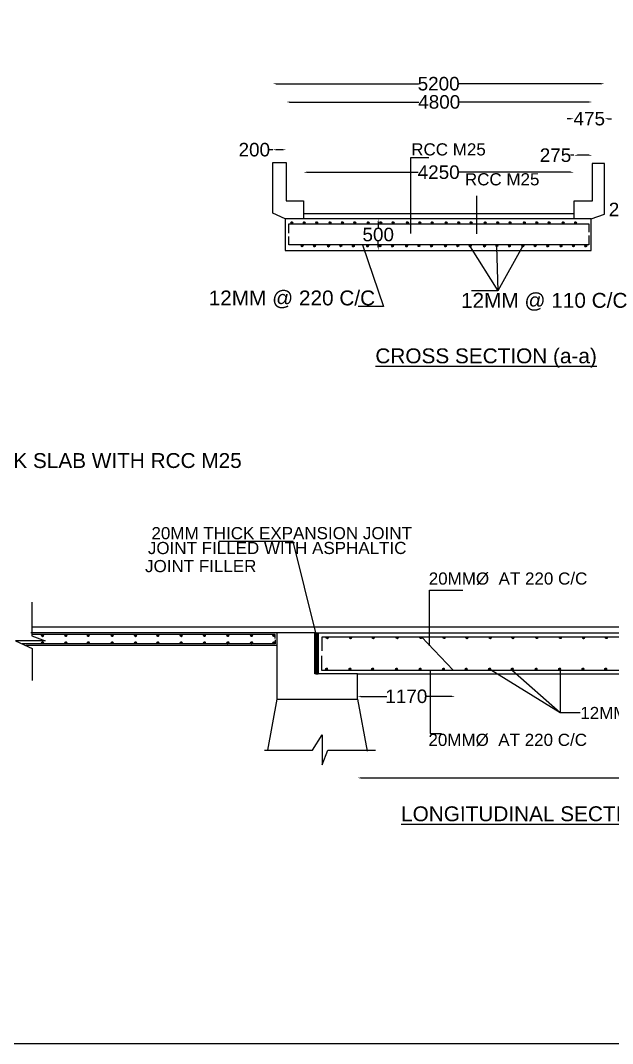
# Model space of a CAD drawing. Header units: inches. Extents: x 462478 to 482655, y -171037 to -157900.
# Drawn here: x 469215 to 473598, y -171037 to -163471 of the extents above; entities that cross this region are included whole.
import ezdxf

# ---------------------------------------------------------------- set-up
doc = ezdxf.new("R2010")
doc.units = ezdxf.units.IN
doc.header["$MEASUREMENT"] = 0
for name, color, linetype in [('DIMENSION', 7, 'Continuous'), ('DRAWING', 7, 'Continuous'), ('TEXT', 7, 'Continuous')]:
    doc.layers.add(name, color=color, linetype=linetype)
doc.styles.get("Standard").update_dxf_attribs({"font": 'arial.ttf'})
doc.dimstyles.new('ST100', dxfattribs={"dimtxt": 100, "dimasz": 25, "dimexe": 0, "dimexo": 300, "dimgap": 0.09, "dimtad": 0, "dimtih": 1, "dimtoh": 1, "dimdec": 0, "dimzin": 0, "dimdsep": 46, "dimtxsty": 'Standard', "dimcen": 0, "dimse1": 1, "dimse2": 1, "dimadec": 0, "dimazin": 0, "dimtfac": 1, "dimtdec": 0, "dimtofl": 0, "dimtmove": 0, "dimatfit": 3, "dimfxl": 2000, "dimtolj": 1, "dimtzin": 0, "dimarcsym": 0})
doc.dimstyles.get("Standard").update_dxf_attribs({"dimtxt": 0.18, "dimasz": 0.18, "dimexe": 0.18, "dimexo": 0.0625, "dimgap": 0.09, "dimtad": 0, "dimtih": 1, "dimtoh": 1, "dimdec": 4, "dimzin": 0, "dimdsep": 46, "dimtxsty": 'Standard', "dimcen": 0.09, "dimadec": 0, "dimazin": 0, "dimtfac": 1, "dimtdec": 4, "dimtofl": 0, "dimtmove": 0, "dimatfit": 3, "dimfxl": 1, "dimtolj": 1, "dimtzin": 0, "dimarcsym": 0})

# ---------------------------------------------------------------- blocks, each defined once
blk = doc.blocks.new('*D86')
at = {"layer": 'Defpoints', "color": 0, "ltscale": 0.4, "transparency": 16777216}
for p in [(473447, -164807), (473686, -164807), (473455.7, -164932.1)]:
    blk.add_point(p, dxfattribs=at)
at = {"layer": 'DIMENSION', "color": 0, "lineweight": -2, "ltscale": 0.4, "transparency": 16777216}
for p, q in [((473686, -164782), (473686, -164757)), ((473686, -164957.1), (473686, -164982.1))]:
    blk.add_line(p, q, dxfattribs=at)
at = {"layer": 'DIMENSION', "color": 0, "ltscale": 0.4, "transparency": 16777216}
for points in [[(473681.8, -164782), (473690.2, -164782), (473686, -164807)], [(473681.8, -164957.1), (473690.2, -164957.1), (473686, -164932.1)]]:
    blk.add_solid(points, dxfattribs=at)
at = {"layer": 'DIMENSION', "color": 0, "ltscale": 0.4, "transparency": 16777216, "insert": (473686, -164869.5), "char_height": 100, "attachment_point": 5}
blk.add_mtext('\\A1;275', dxfattribs=at)
blk = doc.blocks.new('*D87')
at = {"layer": 'Defpoints', "color": 0, "ltscale": 0.4, "transparency": 16777216}
for p in [(473312, -164468), (473447, -164530), (473312, -164807)]:
    blk.add_point(p, dxfattribs=at)
at = {"layer": 'DIMENSION', "color": 0, "lineweight": -2, "ltscale": 0.4, "transparency": 16777216}
for p, q in [((473312, -164468), (473287, -164468)), ((473422, -164468), (473337, -164468))]:
    blk.add_line(p, q, dxfattribs=at)
at = {"layer": 'DIMENSION', "color": 0, "ltscale": 0.4, "transparency": 16777216}
for points in [[(473337, -164463.8), (473337, -164472.2), (473312, -164468)], [(473422, -164463.8), (473422, -164472.2), (473447, -164468)]]:
    blk.add_solid(points, dxfattribs=at)
at = {"layer": 'DIMENSION', "color": 0, "ltscale": 0.4, "transparency": 16777216, "insert": (473175.2, -164468), "char_height": 100, "attachment_point": 5}
blk.add_mtext('\\A1;275', dxfattribs=at)
blk = doc.blocks.new('*D88')
at = {"layer": 'Defpoints', "color": 0, "ltscale": 0.4, "transparency": 16777216}
for p in [(473312, -164197.5), (473312, -164468), (473538.5, -164530)]:
    blk.add_point(p, dxfattribs=at)
at = {"layer": 'DIMENSION', "color": 0, "lineweight": -2, "ltscale": 0.4, "transparency": 16777216}
for p, q in [((473287, -164197.5), (473262, -164197.5)), ((473563.5, -164197.5), (473588.5, -164197.5))]:
    blk.add_line(p, q, dxfattribs=at)
at = {"layer": 'DIMENSION', "color": 0, "ltscale": 0.4, "transparency": 16777216}
for points in [[(473287, -164193.3), (473287, -164201.7), (473312, -164197.5)], [(473563.5, -164193.3), (473563.5, -164201.7), (473538.5, -164197.5)]]:
    blk.add_solid(points, dxfattribs=at)
at = {"layer": 'DIMENSION', "color": 0, "ltscale": 0.4, "transparency": 16777216, "insert": (473425.2, -164197.5), "char_height": 100, "attachment_point": 5}
blk.add_mtext('\\A1;475', dxfattribs=at)
blk = doc.blocks.new('*D89')
at = {"layer": 'Defpoints', "color": 0, "ltscale": 0.4, "transparency": 16777216}
for p in [(471863, -164938), (471863, -165171), (471863, -165171)]:
    blk.add_point(p, dxfattribs=at)
at = {"layer": 'DIMENSION', "color": 0, "lineweight": -2, "ltscale": 0.4, "transparency": 16777216}
for p, q in [((471863, -164963), (471863, -165003.4)), ((471863, -165146), (471863, -165105.6))]:
    blk.add_line(p, q, dxfattribs=at)
at = {"layer": 'DIMENSION', "color": 0, "ltscale": 0.4, "transparency": 16777216}
for points in [[(471858.8, -164963), (471867.2, -164963), (471863, -164938)], [(471858.8, -165146), (471867.2, -165146), (471863, -165171)]]:
    blk.add_solid(points, dxfattribs=at)
at = {"layer": 'DIMENSION', "color": 0, "ltscale": 0.4, "transparency": 16777216, "insert": (471863, -165054.5), "char_height": 100, "attachment_point": 5}
blk.add_mtext('\\A1;500', dxfattribs=at)
blk = doc.blocks.new('*D90')
at = {"layer": 'Defpoints', "color": 0, "ltscale": 0.4, "transparency": 16777216}
for p in [(473312, -164593.5), (471309, -164805), (473312, -164807)]:
    blk.add_point(p, dxfattribs=at)
at = {"layer": 'DIMENSION', "color": 0, "lineweight": -2, "ltscale": 0.4, "transparency": 16777216}
for p, q in [((471334, -164593.5), (472159.3, -164593.5)), ((473287, -164593.5), (472461.7, -164593.5))]:
    blk.add_line(p, q, dxfattribs=at)
at = {"layer": 'DIMENSION', "color": 0, "ltscale": 0.4, "transparency": 16777216}
for points in [[(471334, -164589.3), (471334, -164597.7), (471309, -164593.5)], [(473287, -164589.3), (473287, -164597.7), (473312, -164593.5)]]:
    blk.add_solid(points, dxfattribs=at)
at = {"layer": 'DIMENSION', "color": 0, "ltscale": 0.4, "transparency": 16777216, "insert": (472310.5, -164593.5), "char_height": 100, "attachment_point": 5}
blk.add_mtext('\\A1;4250', dxfattribs=at)
blk = doc.blocks.new('*D91')
at = {"layer": 'Defpoints', "color": 0, "ltscale": 0.4, "transparency": 16777216}
for p in [(471082, -164427), (471082, -164522.5), (471182, -164522.5)]:
    blk.add_point(p, dxfattribs=at)
at = {"layer": 'DIMENSION', "color": 0, "lineweight": -2, "ltscale": 0.4, "transparency": 16777216}
for p, q in [((471082, -164427), (471057, -164427)), ((471157, -164427), (471107, -164427))]:
    blk.add_line(p, q, dxfattribs=at)
at = {"layer": 'DIMENSION', "color": 0, "ltscale": 0.4, "transparency": 16777216}
for points in [[(471107, -164422.8), (471107, -164431.2), (471082, -164427)], [(471157, -164422.8), (471157, -164431.2), (471182, -164427)]]:
    blk.add_solid(points, dxfattribs=at)
at = {"layer": 'DIMENSION', "color": 0, "ltscale": 0.4, "transparency": 16777216, "insert": (470945.8, -164427), "char_height": 100, "attachment_point": 5}
blk.add_mtext('\\A1;200', dxfattribs=at)
blk = doc.blocks.new('*D92')
at = {"layer": 'Defpoints', "color": 0, "ltscale": 0.4, "transparency": 16777216}
for p in [(473447, -164074), (471182, -164522.5), (473447, -164530)]:
    blk.add_point(p, dxfattribs=at)
at = {"layer": 'DIMENSION', "color": 0, "lineweight": -2, "ltscale": 0.4, "transparency": 16777216}
for p, q in [((471207, -164074), (472163.3, -164074)), ((473422, -164074), (472465.7, -164074))]:
    blk.add_line(p, q, dxfattribs=at)
at = {"layer": 'DIMENSION', "color": 0, "ltscale": 0.4, "transparency": 16777216}
for points in [[(471207, -164069.8), (471207, -164078.2), (471182, -164074)], [(473422, -164069.8), (473422, -164078.2), (473447, -164074)]]:
    blk.add_solid(points, dxfattribs=at)
at = {"layer": 'DIMENSION', "color": 0, "ltscale": 0.4, "transparency": 16777216, "insert": (472314.5, -164074), "char_height": 100, "attachment_point": 5}
blk.add_mtext('\\A1;4800', dxfattribs=at)
blk = doc.blocks.new('*D93')
at = {"layer": 'Defpoints', "color": 0, "ltscale": 0.4, "transparency": 16777216}
for p in [(473538.5, -163939), (471082, -164522.5), (473538.5, -164530)]:
    blk.add_point(p, dxfattribs=at)
at = {"layer": 'DIMENSION', "color": 0, "lineweight": -2, "ltscale": 0.4, "transparency": 16777216}
for p, q in [((471107, -163939), (472161, -163939)), ((473513.5, -163939), (472459.5, -163939))]:
    blk.add_line(p, q, dxfattribs=at)
at = {"layer": 'DIMENSION', "color": 0, "ltscale": 0.4, "transparency": 16777216}
for points in [[(471107, -163934.8), (471107, -163943.2), (471082, -163939)], [(473513.5, -163934.8), (473513.5, -163943.2), (473538.5, -163939)]]:
    blk.add_solid(points, dxfattribs=at)
at = {"layer": 'DIMENSION', "color": 0, "ltscale": 0.4, "transparency": 16777216, "insert": (472310.2, -163939), "char_height": 100, "attachment_point": 5}
blk.add_mtext('\\A1;5200', dxfattribs=at)
blk = doc.blocks.new('*D107')
at = {"layer": 'Defpoints', "color": 0, "ltscale": 0.4, "transparency": 16777216}
for p in [(471710, -168489.5), (472431.5, -168469.5), (472431.5, -168489.5)]:
    blk.add_point(p, dxfattribs=at)
at = {"layer": 'DIMENSION', "color": 0, "lineweight": -2, "ltscale": 0.4, "transparency": 16777216}
for p, q in [((471735, -168469.5), (471926.2, -168469.5)), ((472406.5, -168469.5), (472215.3, -168469.5))]:
    blk.add_line(p, q, dxfattribs=at)
at = {"layer": 'DIMENSION', "color": 0, "ltscale": 0.4, "transparency": 16777216}
for points in [[(471735, -168465.3), (471735, -168473.7), (471710, -168469.5)], [(472406.5, -168465.3), (472406.5, -168473.7), (472431.5, -168469.5)]]:
    blk.add_solid(points, dxfattribs=at)
at = {"layer": 'DIMENSION', "color": 0, "ltscale": 0.4, "transparency": 16777216, "insert": (472070.8, -168469.5), "char_height": 100, "attachment_point": 5}
blk.add_mtext('\\A1;1170', dxfattribs=at)
blk = doc.blocks.new('*D108')
at = {"layer": 'Defpoints', "color": 0, "ltscale": 0.4, "transparency": 16777216}
for p in [(471710, -168489.5), (476032, -168505.5), (476032, -169072.5)]:
    blk.add_point(p, dxfattribs=at)
at = {"layer": 'DIMENSION', "color": 0, "lineweight": -2, "ltscale": 0.4, "transparency": 16777216}
for p, q in [((471735, -169072.5), (473722.2, -169072.5)), ((476007, -169072.5), (474019.8, -169072.5))]:
    blk.add_line(p, q, dxfattribs=at)
at = {"layer": 'DIMENSION', "color": 0, "ltscale": 0.4, "transparency": 16777216}
for points in [[(471735, -169068.3), (471735, -169076.7), (471710, -169072.5)], [(476007, -169068.3), (476007, -169076.7), (476032, -169072.5)]]:
    blk.add_solid(points, dxfattribs=at)
at = {"layer": 'DIMENSION', "color": 0, "ltscale": 0.4, "transparency": 16777216, "insert": (473871, -169072.5), "char_height": 100, "attachment_point": 5}
blk.add_mtext('\\A1;7150', dxfattribs=at)

msp = doc.modelspace()

# ---------------------------------------------------------------- hatches: boundary and pattern name
at = {"layer": 'DRAWING', "ltscale": 0.4}
h = msp.add_hatch(dxfattribs=at)
h.set_pattern_fill('ANSI31', color=256, style=0)
h.set_pattern_definition([(45, (-8875.5, -3054.5), (-0.088388347648, 0.088388347648), [])])
h.paths.add_polyline_path([(471231, -164968, 1), (471217, -164968, 1)])
h = msp.add_hatch(dxfattribs=at)
h.set_pattern_fill('ANSI31', color=256, style=0)
h.set_pattern_definition([(45, (-8783.5, -3053.5), (-0.088388347648, 0.088388347648), [])])
h.paths.add_polyline_path([(471323, -164967, 1), (471309, -164967, 1)])
h = msp.add_hatch(dxfattribs=at)
h.set_pattern_fill('ANSI31', color=256, style=0)
h.set_pattern_definition([(45, (-8692, -3054.5), (-0.088388347648, 0.088388347648), [])])
h.paths.add_polyline_path([(471414.5, -164968, 1), (471400.5, -164968, 1)])
h = msp.add_hatch(dxfattribs=at)
h.set_pattern_fill('ANSI31', color=256, style=0)
h.set_pattern_definition([(45, (-8593.31451, -3054.50707), (-0.088388347648, 0.088388347648), [])])
h.paths.add_polyline_path([(471513.2, -164968, 1), (471499.2, -164968, 1)])
h = msp.add_hatch(dxfattribs=at)
h.set_pattern_fill('ANSI31', color=256, style=0)
h.set_pattern_definition([(45, (-8501.31451, -3053.50707), (-0.088388347648, 0.088388347648), [])])
h.paths.add_polyline_path([(471605.2, -164967, 1), (471591.2, -164967, 1)])
h = msp.add_hatch(dxfattribs=at)
h.set_pattern_fill('ANSI31', color=256, style=0)
h.set_pattern_definition([(45, (-8409.81451, -3054.50707), (-0.088388347648, 0.088388347648), [])])
h.paths.add_polyline_path([(471696.7, -164968, 1), (471682.7, -164968, 1)])
h = msp.add_hatch(dxfattribs=at)
h.set_pattern_fill('ANSI31', color=256, style=0)
h.set_pattern_definition([(45, (-8309.81451, -3054.50707), (-0.088388347648, 0.088388347648), [])])
h.paths.add_polyline_path([(471796.7, -164968, 1), (471782.7, -164968, 1)])
h = msp.add_hatch(dxfattribs=at)
h.set_pattern_fill('ANSI31', color=256, style=0)
h.set_pattern_definition([(45, (-8217.81451, -3053.50707), (-0.088388347648, 0.088388347648), [])])
h.paths.add_polyline_path([(471888.7, -164967, 1), (471874.7, -164967, 1)])
h = msp.add_hatch(dxfattribs=at)
h.set_pattern_fill('ANSI31', color=256, style=0)
h.set_pattern_definition([(45, (-8126.31451, -3054.50707), (-0.088388347648, 0.088388347648), [])])
h.paths.add_polyline_path([(471980.2, -164968, 1), (471966.2, -164968, 1)])
h = msp.add_hatch(dxfattribs=at)
h.set_pattern_fill('ANSI31', color=256, style=0)
h.set_pattern_definition([(45, (-8020.31451, -3054.50707), (-0.088388347648, 0.088388347648), [])])
h.paths.add_polyline_path([(472086.2, -164968, 1), (472072.2, -164968, 1)])
h = msp.add_hatch(dxfattribs=at)
h.set_pattern_fill('ANSI31', color=256, style=0)
h.set_pattern_definition([(45, (-7928.31451, -3053.50707), (-0.088388347648, 0.088388347648), [])])
h.paths.add_polyline_path([(472178.2, -164967, 1), (472164.2, -164967, 1)])
h = msp.add_hatch(dxfattribs=at)
h.set_pattern_fill('ANSI31', color=256, style=0)
h.set_pattern_definition([(45, (-7836.81451, -3054.50707), (-0.088388347648, 0.088388347648), [])])
h.paths.add_polyline_path([(472269.7, -164968, 1), (472255.7, -164968, 1)])
h = msp.add_hatch(dxfattribs=at)
h.set_pattern_fill('ANSI31', color=256, style=0)
h.set_pattern_definition([(45, (-7732.81451, -3054.50707), (-0.088388347648, 0.088388347648), [])])
h.paths.add_polyline_path([(472373.7, -164968, 1), (472359.7, -164968, 1)])
h = msp.add_hatch(dxfattribs=at)
h.set_pattern_fill('ANSI31', color=256, style=0)
h.set_pattern_definition([(45, (-7640.81451, -3053.50707), (-0.088388347648, 0.088388347648), [])])
h.paths.add_polyline_path([(472465.7, -164967, 1), (472451.7, -164967, 1)])
h = msp.add_hatch(dxfattribs=at)
h.set_pattern_fill('ANSI31', color=256, style=0)
h.set_pattern_definition([(45, (-7549.31451, -3054.50707), (-0.088388347648, 0.088388347648), [])])
h.paths.add_polyline_path([(472557.2, -164968, 1), (472543.2, -164968, 1)])
h = msp.add_hatch(dxfattribs=at)
h.set_pattern_fill('ANSI31', color=256, style=0)
h.set_pattern_definition([(45, (-7444.31451, -3054.50707), (-0.088388347648, 0.088388347648), [])])
h.paths.add_polyline_path([(472662.2, -164968, 1), (472648.2, -164968, 1)])
h = msp.add_hatch(dxfattribs=at)
h.set_pattern_fill('ANSI31', color=256, style=0)
h.set_pattern_definition([(45, (-7352.31451, -3053.50707), (-0.088388347648, 0.088388347648), [])])
h.paths.add_polyline_path([(472754.2, -164967, 1), (472740.2, -164967, 1)])
h = msp.add_hatch(dxfattribs=at)
h.set_pattern_fill('ANSI31', color=256, style=0)
h.set_pattern_definition([(45, (-7260.81451, -3054.50707), (-0.088388347648, 0.088388347648), [])])
h.paths.add_polyline_path([(472845.7, -164968, 1), (472831.7, -164968, 1)])
h = msp.add_hatch(dxfattribs=at)
h.set_pattern_fill('ANSI31', color=256, style=0)
h.set_pattern_definition([(45, (-7154.81451, -3054.50707), (-0.088388347648, 0.088388347648), [])])
h.paths.add_polyline_path([(472951.7, -164968, 1), (472937.7, -164968, 1)])
h = msp.add_hatch(dxfattribs=at)
h.set_pattern_fill('ANSI31', color=256, style=0)
h.set_pattern_definition([(45, (-7062.81451, -3053.50707), (-0.088388347648, 0.088388347648), [])])
h.paths.add_polyline_path([(473043.7, -164967, 1), (473029.7, -164967, 1)])
h = msp.add_hatch(dxfattribs=at)
h.set_pattern_fill('ANSI31', color=256, style=0)
h.set_pattern_definition([(45, (-6971.31451, -3054.50707), (-0.088388347648, 0.088388347648), [])])
h.paths.add_polyline_path([(473135.2, -164968, 1), (473121.2, -164968, 1)])
h = msp.add_hatch(dxfattribs=at)
h.set_pattern_fill('ANSI31', color=256, style=0)
h.set_pattern_definition([(45, (-6867.31451, -3054.50707), (-0.088388347648, 0.088388347648), [])])
h.paths.add_polyline_path([(473239.2, -164968, 1), (473225.2, -164968, 1)])
h = msp.add_hatch(dxfattribs=at)
h.set_pattern_fill('ANSI31', color=256, style=0)
h.set_pattern_definition([(45, (-6775.31451, -3053.50707), (-0.088388347648, 0.088388347648), [])])
h.paths.add_polyline_path([(473331.2, -164967, 1), (473317.2, -164967, 1)])
h = msp.add_hatch(dxfattribs=at)
h.set_pattern_fill('ANSI31', color=256, style=0)
h.set_pattern_definition([(135, (951398.81451, -3223), (0.088388347648, 0.088388347648), [])])
h.paths.add_polyline_path([(471306.3, -165136.5, 1), (471292.3, -165136.5, 1)])
h = msp.add_hatch(dxfattribs=at)
h.set_pattern_fill('ANSI31', color=256, style=0)
h.set_pattern_definition([(135, (951490.81451, -3224), (0.088388347648, 0.088388347648), [])])
h.paths.add_polyline_path([(471398.3, -165137.5, 1), (471384.3, -165137.5, 1)])
h = msp.add_hatch(dxfattribs=at)
h.set_pattern_fill('ANSI31', color=256, style=0)
h.set_pattern_definition([(135, (951594.81451, -3224), (0.088388347648, 0.088388347648), [])])
h.paths.add_polyline_path([(471502.3, -165137.5, 1), (471488.3, -165137.5, 1)])
h = msp.add_hatch(dxfattribs=at)
h.set_pattern_fill('ANSI31', color=256, style=0)
h.set_pattern_definition([(135, (951686.31451, -3223), (0.088388347648, 0.088388347648), [])])
h.paths.add_polyline_path([(471593.8, -165136.5, 1), (471579.8, -165136.5, 1)])
h = msp.add_hatch(dxfattribs=at)
h.set_pattern_fill('ANSI31', color=256, style=0)
h.set_pattern_definition([(135, (951778.31451, -3224), (0.088388347648, 0.088388347648), [])])
h.paths.add_polyline_path([(471685.8, -165137.5, 1), (471671.8, -165137.5, 1)])
h = msp.add_hatch(dxfattribs=at)
h.set_pattern_fill('ANSI31', color=256, style=0)
h.set_pattern_definition([(135, (951884.31451, -3224), (0.088388347648, 0.088388347648), [])])
h.paths.add_polyline_path([(471791.8, -165137.5, 1), (471777.8, -165137.5, 1)])
h = msp.add_hatch(dxfattribs=at)
h.set_pattern_fill('ANSI31', color=256, style=0)
h.set_pattern_definition([(135, (951975.81451, -3223), (0.088388347648, 0.088388347648), [])])
h.paths.add_polyline_path([(471883.3, -165136.5, 1), (471869.3, -165136.5, 1)])
h = msp.add_hatch(dxfattribs=at)
h.set_pattern_fill('ANSI31', color=256, style=0)
h.set_pattern_definition([(135, (952067.81451, -3224), (0.088388347648, 0.088388347648), [])])
h.paths.add_polyline_path([(471975.3, -165137.5, 1), (471961.3, -165137.5, 1)])
h = msp.add_hatch(dxfattribs=at)
h.set_pattern_fill('ANSI31', color=256, style=0)
h.set_pattern_definition([(135, (952172.81451, -3224), (0.088388347648, 0.088388347648), [])])
h.paths.add_polyline_path([(472080.3, -165137.5, 1), (472066.3, -165137.5, 1)])
h = msp.add_hatch(dxfattribs=at)
h.set_pattern_fill('ANSI31', color=256, style=0)
h.set_pattern_definition([(135, (952264.31451, -3223), (0.088388347648, 0.088388347648), [])])
h.paths.add_polyline_path([(472171.8, -165136.5, 1), (472157.8, -165136.5, 1)])
h = msp.add_hatch(dxfattribs=at)
h.set_pattern_fill('ANSI31', color=256, style=0)
h.set_pattern_definition([(135, (952356.31451, -3224), (0.088388347648, 0.088388347648), [])])
h.paths.add_polyline_path([(472263.8, -165137.5, 1), (472249.8, -165137.5, 1)])
h = msp.add_hatch(dxfattribs=at)
h.set_pattern_fill('ANSI31', color=256, style=0)
h.set_pattern_definition([(135, (952460.31451, -3224), (0.088388347648, 0.088388347648), [])])
h.paths.add_polyline_path([(472367.8, -165137.5, 1), (472353.8, -165137.5, 1)])
h = msp.add_hatch(dxfattribs=at)
h.set_pattern_fill('ANSI31', color=256, style=0)
h.set_pattern_definition([(135, (952551.81451, -3223), (0.088388347648, 0.088388347648), [])])
h.paths.add_polyline_path([(472459.3, -165136.5, 1), (472445.3, -165136.5, 1)])
h = msp.add_hatch(dxfattribs=at)
h.set_pattern_fill('ANSI31', color=256, style=0)
h.set_pattern_definition([(135, (952643.81451, -3224), (0.088388347648, 0.088388347648), [])])
h.paths.add_polyline_path([(472551.3, -165137.5, 1), (472537.3, -165137.5, 1)])
h = msp.add_hatch(dxfattribs=at)
h.set_pattern_fill('ANSI31', color=256, style=0)
h.set_pattern_definition([(135, (952749.81451, -3224), (0.088388347648, 0.088388347648), [])])
h.paths.add_polyline_path([(472657.3, -165137.5, 1), (472643.3, -165137.5, 1)])
h = msp.add_hatch(dxfattribs=at)
h.set_pattern_fill('ANSI31', color=256, style=0)
h.set_pattern_definition([(135, (952841.31451, -3223), (0.088388347648, 0.088388347648), [])])
h.paths.add_polyline_path([(472748.8, -165136.5, 1), (472734.8, -165136.5, 1)])
h = msp.add_hatch(dxfattribs=at)
h.set_pattern_fill('ANSI31', color=256, style=0)
h.set_pattern_definition([(135, (952933.31451, -3224), (0.088388347648, 0.088388347648), [])])
h.paths.add_polyline_path([(472840.8, -165137.5, 1), (472826.8, -165137.5, 1)])
h = msp.add_hatch(dxfattribs=at)
h.set_pattern_fill('ANSI31', color=256, style=0)
h.set_pattern_definition([(135, (953033.31451, -3224), (0.088388347648, 0.088388347648), [])])
h.paths.add_polyline_path([(472940.8, -165137.5, 1), (472926.8, -165137.5, 1)])
h = msp.add_hatch(dxfattribs=at)
h.set_pattern_fill('ANSI31', color=256, style=0)
h.set_pattern_definition([(135, (953124.81451, -3223), (0.088388347648, 0.088388347648), [])])
h.paths.add_polyline_path([(473032.3, -165136.5, 1), (473018.3, -165136.5, 1)])
h = msp.add_hatch(dxfattribs=at)
h.set_pattern_fill('ANSI31', color=256, style=0)
h.set_pattern_definition([(135, (953216.81451, -3224), (0.088388347648, 0.088388347648), [])])
h.paths.add_polyline_path([(473124.3, -165137.5, 1), (473110.3, -165137.5, 1)])
h = msp.add_hatch(dxfattribs=at)
h.set_pattern_fill('ANSI31', color=256, style=0)
h.set_pattern_definition([(135, (953315.5, -3223.99293), (0.088388347648, 0.088388347648), [])])
h.paths.add_polyline_path([(473223, -165137.5, 1), (473209, -165137.5, 1)])
h = msp.add_hatch(dxfattribs=at)
h.set_pattern_fill('ANSI31', color=256, style=0)
h.set_pattern_definition([(135, (953407, -3222.99293), (0.088388347648, 0.088388347648), [])])
h.paths.add_polyline_path([(473314.5, -165136.5, 1), (473300.5, -165136.5, 1)])
h = msp.add_hatch(dxfattribs=at)
h.set_pattern_fill('ANSI31', color=256, style=0)
h.set_pattern_definition([(135, (953499, -3223.99293), (0.088388347648, 0.088388347648), [])])
h.paths.add_polyline_path([(473406.5, -165137.5, 1), (473392.5, -165137.5, 1)])
h = msp.add_hatch(dxfattribs=at)
h.set_pattern_fill('ANSI31', color=256, style=0)
h.set_pattern_definition([(45, (-10722, -6105.5), (-0.088388347648, 0.088388347648), [])])
h.paths.add_polyline_path([(469384.5, -168019, 1), (469370.5, -168019, 1)])
h = msp.add_hatch(dxfattribs=at)
h.set_pattern_fill('ANSI31', color=256, style=0)
h.set_pattern_definition([(45, (-10549, -6105.5), (-0.088388347648, 0.088388347648), [])])
h.paths.add_polyline_path([(469557.5, -168019, 1), (469543.5, -168019, 1)])
h = msp.add_hatch(dxfattribs=at)
h.set_pattern_fill('ANSI31', color=256, style=0)
h.set_pattern_definition([(45, (-10382.5, -6105.5), (-0.088388347648, 0.088388347648), [])])
h.paths.add_polyline_path([(469724, -168019, 1), (469710, -168019, 1)])
h = msp.add_hatch(dxfattribs=at)
h.set_pattern_fill('ANSI31', color=256, style=0)
h.set_pattern_definition([(45, (-10206, -6105.5), (-0.088388347648, 0.088388347648), [])])
h.paths.add_polyline_path([(469900.5, -168019, 1), (469886.5, -168019, 1)])
h = msp.add_hatch(dxfattribs=at)
h.set_pattern_fill('ANSI31', color=256, style=0)
h.set_pattern_definition([(45, (-10033.5, -6105.5), (-0.088388347648, 0.088388347648), [])])
h.paths.add_polyline_path([(470073, -168019, 1), (470059, -168019, 1)])
h = msp.add_hatch(dxfattribs=at)
h.set_pattern_fill('ANSI31', color=256, style=0)
h.set_pattern_definition([(45, (-9868, -6105.5), (-0.088388347648, 0.088388347648), [])])
h.paths.add_polyline_path([(470238.5, -168019, 1), (470224.5, -168019, 1)])
h = msp.add_hatch(dxfattribs=at)
h.set_pattern_fill('ANSI31', color=256, style=0)
h.set_pattern_definition([(45, (-9695.5, -6105.5), (-0.088388347648, 0.088388347648), [])])
h.paths.add_polyline_path([(470411, -168019, 1), (470397, -168019, 1)])
h = msp.add_hatch(dxfattribs=at)
h.set_pattern_fill('ANSI31', color=256, style=0)
h.set_pattern_definition([(45, (-9523.5, -6105.5), (-0.088388347648, 0.088388347648), [])])
h.paths.add_polyline_path([(470583, -168019, 1), (470569, -168019, 1)])
h = msp.add_hatch(dxfattribs=at)
h.set_pattern_fill('ANSI31', color=256, style=0)
h.set_pattern_definition([(45, (-9349, -6105.5), (-0.088388347648, 0.088388347648), [])])
h.paths.add_polyline_path([(470757.5, -168019, 1), (470743.5, -168019, 1)])
h = msp.add_hatch(dxfattribs=at)
h.set_pattern_fill('ANSI31', color=256, style=0)
h.set_pattern_definition([(45, (-9174, -6105.5), (-0.088388347648, 0.088388347648), [])])
h.paths.add_polyline_path([(470932.5, -168019, 1), (470918.5, -168019, 1)])
h = msp.add_hatch(dxfattribs=at)
h.set_pattern_fill('ANSI31', color=256, style=0)
h.set_pattern_definition([(45, (-9010, -6105.5), (-0.088388347648, 0.088388347648), [])])
h.paths.add_polyline_path([(471096.5, -168019, 1), (471082.5, -168019, 1)])
h = msp.add_hatch(dxfattribs=at)
h.set_pattern_fill('ANSI31', color=256, style=0)
h.set_pattern_definition([(45, (0, 0), (-0.088388347648, 0.088388347648), [])])
h.paths.add_polyline_path([(471419.5, -167999), (471394, -167999), (471394, -168304), (471419.5, -168304)])
h = msp.add_hatch(dxfattribs=at)
h.set_pattern_fill('ANSI31', color=256, style=0)
h.set_pattern_definition([(45, (-8614, -6122), (-0.088388347648, 0.088388347648), [])])
h.paths.add_polyline_path([(471492.5, -168035.5, 1), (471478.5, -168035.5, 1)])
h = msp.add_hatch(dxfattribs=at)
h.set_pattern_fill('ANSI31', color=256, style=0)
h.set_pattern_definition([(45, (-8440.5, -6122), (-0.088388347648, 0.088388347648), [])])
h.paths.add_polyline_path([(471666, -168035.5, 1), (471652, -168035.5, 1)])
h = msp.add_hatch(dxfattribs=at)
h.set_pattern_fill('ANSI31', color=256, style=0)
h.set_pattern_definition([(45, (-8273, -6122), (-0.088388347648, 0.088388347648), [])])
h.paths.add_polyline_path([(471833.5, -168035.5, 1), (471819.5, -168035.5, 1)])
h = msp.add_hatch(dxfattribs=at)
h.set_pattern_fill('ANSI31', color=256, style=0)
h.set_pattern_definition([(45, (-8097, -6122), (-0.088388347648, 0.088388347648), [])])
h.paths.add_polyline_path([(472009.5, -168035.5, 1), (471995.5, -168035.5, 1)])
h = msp.add_hatch(dxfattribs=at)
h.set_pattern_fill('ANSI31', color=256, style=0)
h.set_pattern_definition([(45, (-7922, -6122), (-0.088388347648, 0.088388347648), [])])
h.paths.add_polyline_path([(472184.5, -168035.5, 1), (472170.5, -168035.5, 1)])
h = msp.add_hatch(dxfattribs=at)
h.set_pattern_fill('ANSI31', color=256, style=0)
h.set_pattern_definition([(45, (-7749.5, -6122), (-0.088388347648, 0.088388347648), [])])
h.paths.add_polyline_path([(472357, -168035.5, 1), (472343, -168035.5, 1)])
h = msp.add_hatch(dxfattribs=at)
h.set_pattern_fill('ANSI31', color=256, style=0)
h.set_pattern_definition([(45, (-7580.5, -6122), (-0.088388347648, 0.088388347648), [])])
h.paths.add_polyline_path([(472526, -168035.5, 1), (472512, -168035.5, 1)])
h = msp.add_hatch(dxfattribs=at)
h.set_pattern_fill('ANSI31', color=256, style=0)
h.set_pattern_definition([(45, (-7407, -6122), (-0.088388347648, 0.088388347648), [])])
h.paths.add_polyline_path([(472699.5, -168035.5, 1), (472685.5, -168035.5, 1)])
h = msp.add_hatch(dxfattribs=at)
h.set_pattern_fill('ANSI31', color=256, style=0)
h.set_pattern_definition([(45, (-7239.5, -6122), (-0.088388347648, 0.088388347648), [])])
h.paths.add_polyline_path([(472867, -168035.5, 1), (472853, -168035.5, 1)])
h = msp.add_hatch(dxfattribs=at)
h.set_pattern_fill('ANSI31', color=256, style=0)
h.set_pattern_definition([(45, (-7063.5, -6122), (-0.088388347648, 0.088388347648), [])])
h.paths.add_polyline_path([(473043, -168035.5, 1), (473029, -168035.5, 1)])
h = msp.add_hatch(dxfattribs=at)
h.set_pattern_fill('ANSI31', color=256, style=0)
h.set_pattern_definition([(45, (-6888.5, -6122), (-0.088388347648, 0.088388347648), [])])
h.paths.add_polyline_path([(473218, -168035.5, 1), (473204, -168035.5, 1)])
h = msp.add_hatch(dxfattribs=at)
h.set_pattern_fill('ANSI31', color=256, style=0)
h.set_pattern_definition([(45, (-6716, -6122), (-0.088388347648, 0.088388347648), [])])
h.paths.add_polyline_path([(473390.5, -168035.5, 1), (473376.5, -168035.5, 1)])
h = msp.add_hatch(dxfattribs=at)
h.set_pattern_fill('ANSI31', color=256, style=0)
h.set_pattern_definition([(45, (-6548, -6122), (-0.088388347648, 0.088388347648), [])])
h.paths.add_polyline_path([(473558.5, -168035.5, 1), (473544.5, -168035.5, 1)])
h = msp.add_hatch(dxfattribs=at)
h.set_pattern_fill('ANSI31', color=256, style=0)
h.set_pattern_definition([(315, (-10722, -329987), (-0.088388347648, -0.088388347648), [])])
h.paths.add_polyline_path([(469370.5, -168073.5, 1), (469384.5, -168073.5, 1)])
h = msp.add_hatch(dxfattribs=at)
h.set_pattern_fill('ANSI31', color=256, style=0)
h.set_pattern_definition([(315, (-10549, -329987), (-0.088388347648, -0.088388347648), [])])
h.paths.add_polyline_path([(469543.5, -168073.5, 1), (469557.5, -168073.5, 1)])
h = msp.add_hatch(dxfattribs=at)
h.set_pattern_fill('ANSI31', color=256, style=0)
h.set_pattern_definition([(315, (-10382.5, -329987), (-0.088388347648, -0.088388347648), [])])
h.paths.add_polyline_path([(469710, -168073.5, 1), (469724, -168073.5, 1)])
h = msp.add_hatch(dxfattribs=at)
h.set_pattern_fill('ANSI31', color=256, style=0)
h.set_pattern_definition([(315, (-10206, -329987), (-0.088388347648, -0.088388347648), [])])
h.paths.add_polyline_path([(469886.5, -168073.5, 1), (469900.5, -168073.5, 1)])
h = msp.add_hatch(dxfattribs=at)
h.set_pattern_fill('ANSI31', color=256, style=0)
h.set_pattern_definition([(315, (-10033.5, -329987), (-0.088388347648, -0.088388347648), [])])
h.paths.add_polyline_path([(470059, -168073.5, 1), (470073, -168073.5, 1)])
h = msp.add_hatch(dxfattribs=at)
h.set_pattern_fill('ANSI31', color=256, style=0)
h.set_pattern_definition([(315, (-9868, -329987), (-0.088388347648, -0.088388347648), [])])
h.paths.add_polyline_path([(470224.5, -168073.5, 1), (470238.5, -168073.5, 1)])
h = msp.add_hatch(dxfattribs=at)
h.set_pattern_fill('ANSI31', color=256, style=0)
h.set_pattern_definition([(315, (-9695.5, -329987), (-0.088388347648, -0.088388347648), [])])
h.paths.add_polyline_path([(470397, -168073.5, 1), (470411, -168073.5, 1)])
h = msp.add_hatch(dxfattribs=at)
h.set_pattern_fill('ANSI31', color=256, style=0)
h.set_pattern_definition([(315, (-9523.5, -329987), (-0.088388347648, -0.088388347648), [])])
h.paths.add_polyline_path([(470569, -168073.5, 1), (470583, -168073.5, 1)])
h = msp.add_hatch(dxfattribs=at)
h.set_pattern_fill('ANSI31', color=256, style=0)
h.set_pattern_definition([(315, (-9349, -329987), (-0.088388347648, -0.088388347648), [])])
h.paths.add_polyline_path([(470743.5, -168073.5, 1), (470757.5, -168073.5, 1)])
h = msp.add_hatch(dxfattribs=at)
h.set_pattern_fill('ANSI31', color=256, style=0)
h.set_pattern_definition([(315, (-9174, -329987), (-0.088388347648, -0.088388347648), [])])
h.paths.add_polyline_path([(470918.5, -168073.5, 1), (470932.5, -168073.5, 1)])
h = msp.add_hatch(dxfattribs=at)
h.set_pattern_fill('ANSI31', color=256, style=0)
h.set_pattern_definition([(315, (-9010, -329987), (-0.088388347648, -0.088388347648), [])])
h.paths.add_polyline_path([(471082.5, -168073.5, 1), (471096.5, -168073.5, 1)])
h = msp.add_hatch(dxfattribs=at)
h.set_pattern_fill('ANSI31', color=256, style=0)
h.set_pattern_definition([(315, (-8619, -330181.5), (-0.088388347648, -0.088388347648), [])])
h.paths.add_polyline_path([(471473.5, -168268, 1), (471487.5, -168268, 1)])
h = msp.add_hatch(dxfattribs=at)
h.set_pattern_fill('ANSI31', color=256, style=0)
h.set_pattern_definition([(315, (-8445.5, -330181.5), (-0.088388347648, -0.088388347648), [])])
h.paths.add_polyline_path([(471647, -168268, 1), (471661, -168268, 1)])
h = msp.add_hatch(dxfattribs=at)
h.set_pattern_fill('ANSI31', color=256, style=0)
h.set_pattern_definition([(315, (-8278, -330181.5), (-0.088388347648, -0.088388347648), [])])
h.paths.add_polyline_path([(471814.5, -168268, 1), (471828.5, -168268, 1)])
h = msp.add_hatch(dxfattribs=at)
h.set_pattern_fill('ANSI31', color=256, style=0)
h.set_pattern_definition([(315, (-8102, -330181.5), (-0.088388347648, -0.088388347648), [])])
h.paths.add_polyline_path([(471990.5, -168268, 1), (472004.5, -168268, 1)])
h = msp.add_hatch(dxfattribs=at)
h.set_pattern_fill('ANSI31', color=256, style=0)
h.set_pattern_definition([(315, (-7927, -330181.5), (-0.088388347648, -0.088388347648), [])])
h.paths.add_polyline_path([(472165.5, -168268, 1), (472179.5, -168268, 1)])
h = msp.add_hatch(dxfattribs=at)
h.set_pattern_fill('ANSI31', color=256, style=0)
h.set_pattern_definition([(315, (-7754.5, -330181.5), (-0.088388347648, -0.088388347648), [])])
h.paths.add_polyline_path([(472338, -168268, 1), (472352, -168268, 1)])
h = msp.add_hatch(dxfattribs=at)
h.set_pattern_fill('ANSI31', color=256, style=0)
h.set_pattern_definition([(315, (-7585.5, -330181.5), (-0.088388347648, -0.088388347648), [])])
h.paths.add_polyline_path([(472507, -168268, 1), (472521, -168268, 1)])
h = msp.add_hatch(dxfattribs=at)
h.set_pattern_fill('ANSI31', color=256, style=0)
h.set_pattern_definition([(315, (-7412, -330181.5), (-0.088388347648, -0.088388347648), [])])
h.paths.add_polyline_path([(472680.5, -168268, 1), (472694.5, -168268, 1)])
h = msp.add_hatch(dxfattribs=at)
h.set_pattern_fill('ANSI31', color=256, style=0)
h.set_pattern_definition([(315, (-7244.5, -330181.5), (-0.088388347648, -0.088388347648), [])])
h.paths.add_polyline_path([(472848, -168268, 1), (472862, -168268, 1)])
h = msp.add_hatch(dxfattribs=at)
h.set_pattern_fill('ANSI31', color=256, style=0)
h.set_pattern_definition([(315, (-7068.5, -330181.5), (-0.088388347648, -0.088388347648), [])])
h.paths.add_polyline_path([(473024, -168268, 1), (473038, -168268, 1)])
h = msp.add_hatch(dxfattribs=at)
h.set_pattern_fill('ANSI31', color=256, style=0)
h.set_pattern_definition([(315, (-6893.5, -330181.5), (-0.088388347648, -0.088388347648), [])])
h.paths.add_polyline_path([(473199, -168268, 1), (473213, -168268, 1)])
h = msp.add_hatch(dxfattribs=at)
h.set_pattern_fill('ANSI31', color=256, style=0)
h.set_pattern_definition([(315, (-6721, -330181.5), (-0.088388347648, -0.088388347648), [])])
h.paths.add_polyline_path([(473371.5, -168268, 1), (473385.5, -168268, 1)])
h = msp.add_hatch(dxfattribs=at)
h.set_pattern_fill('ANSI31', color=256, style=0)
h.set_pattern_definition([(315, (-6553, -330181.5), (-0.088388347648, -0.088388347648), [])])
h.paths.add_polyline_path([(473539.5, -168268, 1), (473553.5, -168268, 1)])

# ---------------------------------------------------------------- linework, layer by layer
msp.add_lwpolyline([(482655, -157899.5), (462477.5, -157899.5), (462477.5, -171037), (482655, -171037)], close=True, dxfattribs=at)
for points in [[(471174, -164936.5), (471174, -165171), (473439, -165171), (473439, -164938), (471174, -164938), (471082, -164896.5), (471082, -164522.5), (471182, -164522.5), (471182, -164805), (471309, -164805), (471309, -164938)], [(473439, -164938), (473538.5, -164902.5), (473538.5, -164530), (473447, -164530), (473447, -164807), (473312, -164807), (473312, -164938)], [(471309, -164899.5), (473312, -164899.5)], [(471201, -165043.5), (471201, -164975), (473422.5, -164975), (473422.5, -165037)], [(473422.5, -165061), (473422.5, -165129.5), (471201, -165129.5), (471201, -165067.5)], [(469299.5, -167772), (469299.5, -168021), (469399, -168058.5), (469179.5, -168058.5), (469301, -168115.5), (469301, -168351.5)], [(469299.5, -167955), (477114.5, -167955)], [(471113, -167999), (471113, -168489.5), (471710, -168489.5), (471710, -168304), (471394, -168304), (471394, -167999), (471113, -167999), (469292.5, -167999)], [(471100.5, -168041), (471100.5, -168012), (469300, -168012)], [(471394, -167999), (471419.5, -167999)], [(471419.5, -167999), (477113.5, -167999)], [(471419.5, -167999), (471419.5, -168304)], [(471447, -168133), (471447, -168028.5), (476307, -168028.5), (476307, -168141)], [(472182.5, -168028.5), (472417, -168275)], [(471100.5, -168051.5), (471100.5, -168080.5), (469226.4, -168080.5)], [(471113, -168094.5), (469256.2, -168094.5)], [(471442, -168170.5), (471442, -168275), (476302, -168275), (476302, -168162.5)], [(471710, -168304), (477117.5, -168304)], [(471113, -168489.5), (471044, -168868)], [(471710, -168489.5), (471780, -168876)], [(471022.5, -168868), (471375.5, -168868), (471447, -168755), (471447, -168976.5), (471491, -168868), (471843, -168868)]]:
    msp.add_lwpolyline(points, dxfattribs=at)
for centre in [(471224, -164968), (471316, -164967), (471407.5, -164968), (471506.2, -164968), (471598.2, -164967), (471689.7, -164968), (471789.7, -164968), (471881.7, -164967), (471973.2, -164968), (472079.2, -164968), (472171.2, -164967), (472262.7, -164968), (472366.7, -164968), (472458.7, -164967), (472550.2, -164968), (472655.2, -164968), (472747.2, -164967), (472838.7, -164968), (472944.7, -164968), (473036.7, -164967), (473128.2, -164968), (473232.2, -164968), (473324.2, -164967), (471299.3, -165136.5), (471391.3, -165137.5), (471495.3, -165137.5), (471586.8, -165136.5), (471678.8, -165137.5), (471784.8, -165137.5), (471876.3, -165136.5), (471968.3, -165137.5), (472073.3, -165137.5), (472164.8, -165136.5), (472256.8, -165137.5), (472360.8, -165137.5), (472452.3, -165136.5), (472544.3, -165137.5), (472650.3, -165137.5), (472741.8, -165136.5), (472833.8, -165137.5), (472933.8, -165137.5), (473025.3, -165136.5), (473117.3, -165137.5), (473216, -165137.5), (473307.5, -165136.5), (473399.5, -165137.5), (469377.5, -168019), (469550.5, -168019), (469717, -168019), (469893.5, -168019), (470066, -168019), (470231.5, -168019), (470404, -168019), (470576, -168019), (470750.5, -168019), (470925.5, -168019), (471089.5, -168019), (471485.5, -168035.5), (471659, -168035.5), (471826.5, -168035.5), (472002.5, -168035.5), (472177.5, -168035.5), (472350, -168035.5), (472519, -168035.5), (472692.5, -168035.5), (472860, -168035.5), (473036, -168035.5), (473211, -168035.5), (473383.5, -168035.5), (473551.5, -168035.5), (469377.5, -168073.5), (469550.5, -168073.5), (469717, -168073.5), (469893.5, -168073.5), (470066, -168073.5), (470231.5, -168073.5), (470404, -168073.5), (470576, -168073.5), (470750.5, -168073.5), (470925.5, -168073.5), (471089.5, -168073.5), (471480.5, -168268), (471654, -168268), (471821.5, -168268), (471997.5, -168268), (472172.5, -168268), (472345, -168268), (472514, -168268), (472687.5, -168268), (472855, -168268), (473031, -168268), (473206, -168268), (473378.5, -168268), (473546.5, -168268)]:
    msp.add_circle(centre, 7, dxfattribs=at)

# ---------------------------------------------------------------- texts
at = {"layer": 'DRAWING', "color": 7}
for s, height, p in [('RCC M25 ', 90, (472107.3, -164469.5)), ('RCC M25 ', 90, (472504.6, -164690.5)), ('12MM @ 220 C/C', 110, (470608.1, -165578.3)), ('12MM @ 110 C/C', 110, (472475.7, -165596.2)), ('500 THK DECK SLAB WITH RCC M25', 110, (468188.8, -166781.2)), ('20MM THICK EXPANSION JOINT', 90, (470184.7, -167307.7)), ('JOINT FILLED WITH ASPHALTIC', 90, (470158.1, -167417.4)), ('JOINT FILLER', 90, (470137.3, -167551)), ('20MMØ  AT 220 C/C ', 90, (472237, -167643.4)), ('12MMØ  AT 220 C/C ', 90, (473358.7, -168637.3)), ('20MMØ  AT 220 C/C ', 90, (472234.7, -168836.3)), ('%%ULONGITUDINAL SECTION OF SLAB OF ROAD BRIDGE.', 110, (472032.3, -169393))]:
    msp.add_text(s, height=height, rotation=0.01749, dxfattribs=at).set_placement(p)
at = {"layer": 'TEXT', "insert": (471842, -165896.2), "char_height": 110, "width": 1755.139, "attachment_point": 1}
msp.add_mtext('{\\LCROSS SECTION (a-a)}', dxfattribs=at)

# ---------------------------------------------------------------- dimensions: what is measured, and where the dimension line sits
at = {"layer": 'DIMENSION', "ltscale": 0.4}
for base, p1, p2, text, picture, middle in [((473538.5, -163939), (471082, -164522.5), (473538.5, -164530), '5200', '*D93', (472310.2, -163939)), ((473447, -164074), (471182, -164522.5), (473447, -164530), '4800', '*D92', (472314.5, -164074)), ((473312, -164197.5), (473538.5, -164530), (473312, -164468), '475', '*D88', (473425.2, -164197.5)), ((471082, -164427), (471182, -164522.5), (471082, -164522.5), '200', '*D91', (470945.8, -164427)), ((473312, -164468), (473447, -164530), (473312, -164807), '275', '*D87', (473175.2, -164468)), ((473312, -164593.5), (471309, -164805), (473312, -164807), '4250', '*D90', (472310.5, -164593.5)), ((472431.5, -168469.5), (471710, -168489.5), (472431.5, -168489.5), '1170', '*D107', (472070.8, -168469.5)), ((476032, -169072.5), (471710, -168489.5), (476032, -168505.5), '7150', '*D108', (473871, -169072.5))]:
    dim = msp.add_linear_dim(base=base, p1=p1, p2=p2, text=text, dimstyle='ST100', dxfattribs=at)
    dim.commit()
    dim.dimension.update_dxf_attribs({"geometry": picture, "text_midpoint": middle})
for base, p1, p2, text, picture, middle in [((473686, -164807), (473455.7, -164932.1), (473447, -164807), '275', '*D86', (473686, -164869.5)), ((471863, -165171), (471863, -164938), (471863, -165171), '500', '*D89', (471863, -165054.5))]:
    dim = msp.add_linear_dim(base=base, p1=p1, p2=p2, angle=90, text=text, dimstyle='ST100', dxfattribs=at)
    dim.commit()
    dim.dimension.update_dxf_attribs({"geometry": picture, "text_midpoint": middle})

# ---------------------------------------------------------------- leaders
at = {"layer": 'DRAWING'}
for points in [[(471402.2, -167999.5), (471234.5, -167323.7), (470684.4, -167323.7)], [(472243, -168095.9), (472243, -167683.8), (472488.1, -167683.8)]]:
    msp.add_leader(points, dimstyle='Standard', override={"dimgap": 0.09, "dimtad": 0}, dxfattribs=at)
at = {"layer": 'TEXT', "ltscale": 0.4}
for points in [[(472105, -165046.5), (472105, -164483.5), (472237.5, -164483.5)], [(472593.5, -165048.5), (472593.5, -164767)], [(471746, -165129.5), (471902, -165585.5), (471714, -165585.5)], [(472544.3, -165144.5), (472748, -165470.5), (472553.5, -165470.5)], [(472738.4, -165142.6), (472748, -165470.5)], [(472930.4, -165143.6), (472748, -165470.5)], [(472247.5, -168276.5), (472247.5, -168743), (472331.5, -168743)], [(472693.5, -168271.7), (473209.5, -168589.5)], [(472858, -168277.5), (473209.5, -168589.5)], [(473209.5, -168276), (473209.5, -168589.5), (473358, -168589.5)]]:
    msp.add_leader(points, dimstyle='ST100', override={"dimgap": 0.09, "dimtad": 0}, dxfattribs=at)

doc.saveas('drawing.dxf')
